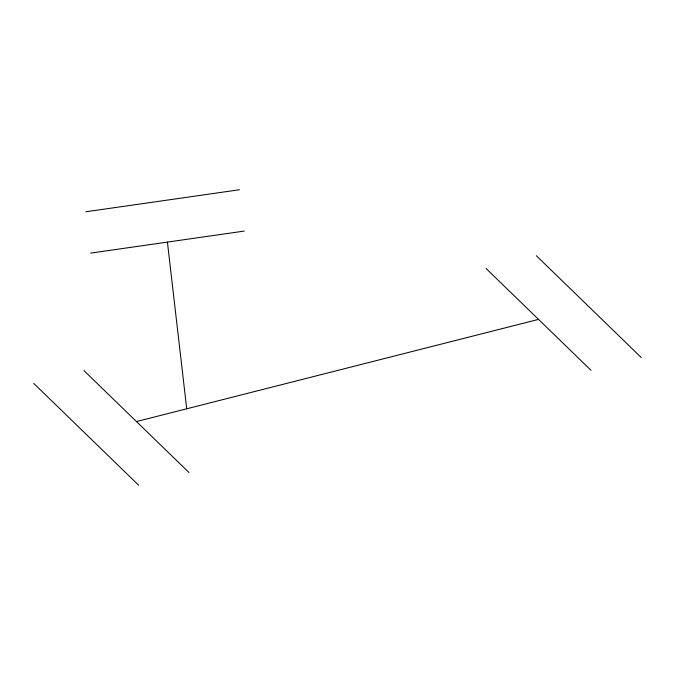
<?xml version="1.0" encoding="UTF-8"?>
<svg xmlns="http://www.w3.org/2000/svg" width="675" height="675" viewBox="0 0 675 675"><rect width="100%" height="100%" fill="white"/><g stroke="black" fill="none" stroke-linecap="round" stroke-linejoin="round"><path stroke-width="1.01" d="M136.468 421.563L538.532 319.393M85.784 211.79L239.473 189.751M90.568 253.117L244.257 231.078M536.321 255.707L641.25 357.531M486.068 268.481L590.996 370.305M84.004 370.651L188.932 472.475M33.75 383.425L138.679 485.249M167.417 242.097L186.722 408.797"/></g></svg>
